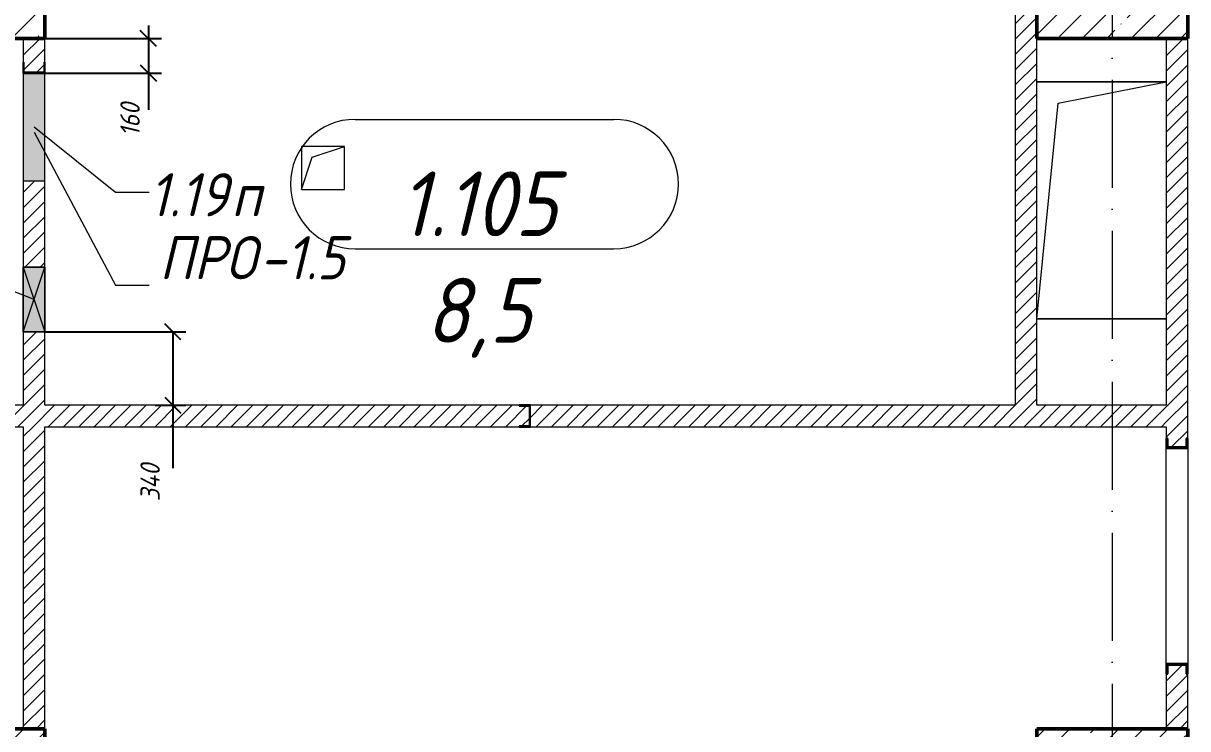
# Model space of a CAD drawing. Header units: millimetres. Extents: x -606178 to 312196, y -19338 to 632709.
# Drawn here: x -347731 to -342331, y 515175 to 518446 of the extents above; entities that cross this region are included whole.
import ezdxf

# ---------------------------------------------------------------- set-up
doc = ezdxf.new("R2010")
doc.units = ezdxf.units.MM
doc.linetypes.add('50_200_ШТРИХ_1Т_ш5_п1_п1_', pattern=[700, 500, -100, 0, -100])
for name, color, linetype, lineweight in [('A-____-____-DIMS', 7, 'Continuous', 9), ('A-DETL-GENF-OTLN', 7, 'Continuous', 9), ('A-FLOR-____-OTLN', 7, 'Continuous', 9), ('A-GENM-____-IDEN', 7, 'Continuous', 9), ('A-GENM-____-MCUT', 7, 'Continuous', 25), ('A-GENM-____-OTLN', 7, 'Continuous', 9), ('A-GENM-____-OTLN-1', 7, 'Continuous', 25), ('A-GLAZ-____-IDEN', 7, 'Continuous', 9), ('A-GLAZ-____-OTLN', 7, 'Continuous', 9), ('A-WALL-____-PATT-1', 7, 'Continuous', 9), ('A-WALL-FNSH-MCUT-1', 7, 'Continuous', 9), ('I-WALL-____-OTLN', 7, 'Continuous', 9), ('S-COLS-____-MCUT', 7, 'Continuous', 50), ('S-COLS-____-OTLN', 7, 'Continuous', 9), ('S-GRID-____-OTLN-1', 7, '50_200_ШТРИХ_1Т_ш5_п1_п1_', 9)]:
    doc.layers.add(name, color=color, linetype=linetype, lineweight=lineweight)
doc.layers.add('A-AREA-IDEN-1', color=7, linetype='Continuous', lineweight=9, true_color=0x000000)
doc.styles.add('ISOCPEUR_I', font='isocpeui.ttf', dxfattribs={"width": 0.9, "height": 2.5})
doc.styles.add('ISOCPEUR_I_11', font='isocpeui.ttf', dxfattribs={"width": 0.9, "height": 200})
doc.styles.add('ISOCPEUR_I_7', font='isocpeui.ttf', dxfattribs={"width": 0.9, "height": 90})
doc.dimstyles.new('ISO-1_8_0_9К_СРЕДНИЙ_Кладочные_1', dxfattribs={"dimscale": 304.8, "dimtxt": 89.638306, "dimasz": 0.246063, "dimexe": 0.19685, "dimexo": 0, "dimgap": 0, "dimtad": 1, "dimdec": 3, "dimrnd": 0.001, "dimdsep": 46, "dimtxsty": 'ISOCPEUR_I_7', "dimblk1": 'OBLIQUE', "dimblk2": 'OBLIQUE', "dimsah": 1, "dimcen": 0.09, "dimdle": 0.19685, "dimazin": 0, "dimtfac": 1, "dimtdec": 4, "dimtix": 1, "dimtmove": 0, "dimatfit": 3, "dimfxl": 1, "dimtvp": 1, "dimtolj": 1, "dimtzin": 0, "dimarcsym": 2})
pattern_1 = [(45, (-425830.77, 451794.26), (-35.35534, 35.35534), [])]

# ---------------------------------------------------------------- blocks, each defined once
blk = doc.blocks.new('BSC_Колонна _Прямоугольная - 500х700-V128-АР1_План отверстий 1 этажа в осях 1-64_Ю-ЯЯ')
at = {"layer": 'S-COLS-____-OTLN'}
h = blk.add_hatch(dxfattribs=at)
h.set_pattern_fill('FP_139', color=256, style=0, pattern_type=2)
h.set_pattern_definition([(315, (-63131.04, 77850), (114.04925, 114.04925), []), (315, (-63131.04, 77735.95), (114.04925, 114.04925), [201.613, -40.323, 3.353, -36.97])])
h.paths.add_polyline_path([(-250, 350), (-250, -350), (250, -350), (250, 350)], flags=0)
at = {"layer": 'S-COLS-____-MCUT'}
for p, q in [((250, 350), (-250, 350)), ((-250, 350), (-250, -350)), ((250, -350), (250, 350)), ((-250, -350), (250, -350))]:
    blk.add_line(p, q, dxfattribs=at)
blk = doc.blocks.new('BSC_Колонна _Прямоугольная - 500х700-V129-АР1_План отверстий 1 этажа в осях 1-64_Ю-ЯЯ')
at = {"layer": 'S-COLS-____-OTLN'}
h = blk.add_hatch(dxfattribs=at)
h.set_pattern_fill('FP_140', color=256, style=0, pattern_type=2)
h.set_pattern_definition([(315, (-63131.04, 83150), (114.04925, 114.04925), []), (315, (-63131.04, 83035.95), (114.04925, 114.04925), [201.613, -40.323, 3.353, -36.97])])
h.paths.add_polyline_path([(-250, 350), (-250, -350), (250, -350), (250, 350)], flags=0)
at = {"layer": 'S-COLS-____-MCUT'}
for p, q in [((250, 350), (-250, 350)), ((-250, 350), (-250, -350)), ((250, -350), (250, 350)), ((-250, -350), (250, -350))]:
    blk.add_line(p, q, dxfattribs=at)
blk = doc.blocks.new('BSC_Колонна _Прямоугольная - 500х700-V151-АР1_План отверстий 1 этажа в осях 1-64_Ю-ЯЯ')
at = {"layer": 'S-COLS-____-OTLN'}
h = blk.add_hatch(dxfattribs=at)
h.set_pattern_fill('FP_163', color=256, style=0, pattern_type=2)
h.set_pattern_definition([(315, (-66831.04, 77850), (114.04925, 114.04925), []), (315, (-66831.04, 77735.95), (114.04925, 114.04925), [201.613, -40.323, 3.353, -36.97])])
h.paths.add_polyline_path([(-250, -350), (250, -350), (250, 350), (-250, 350), (-250, 95.4)], flags=0)
at = {"layer": 'S-COLS-____-MCUT'}
for p, q in [((250, 350), (-250, 350)), ((-250, 350), (-250, -350)), ((250, -350), (250, 350)), ((-250, -350), (250, -350))]:
    blk.add_line(p, q, dxfattribs=at)
blk = doc.blocks.new('BSC_Колонна _Прямоугольная - 500х700-V152-АР1_План отверстий 1 этажа в осях 1-64_Ю-ЯЯ')
at = {"layer": 'S-COLS-____-OTLN'}
h = blk.add_hatch(dxfattribs=at)
h.set_pattern_fill('FP_164', color=256, style=0, pattern_type=2)
h.set_pattern_definition([(315, (-66831.04, 83150), (114.04925, 114.04925), []), (315, (-66831.04, 83035.95), (114.04925, 114.04925), [201.613, -40.323, 3.353, -36.97])])
h.paths.add_polyline_path([(-250, -350), (250, -350), (250, 350), (-250, 350)], flags=0)
at = {"layer": 'S-COLS-____-MCUT'}
for p, q in [((250, 350), (-250, 350)), ((-250, 350), (-250, -350)), ((250, -350), (250, 350)), ((-250, -350), (250, -350))]:
    blk.add_line(p, q, dxfattribs=at)
blk = doc.blocks.new('154_Фахверк_СКБ_Швеллер - Тип_100_4010-27789772-АР1_План отверстий 1 этажа в осях 1-64_Ю-ЯЯ')
at = {"layer": 'A-GENM-____-MCUT'}
for p, q in [((175, 50), (125, 50)), ((125, 50), (125, -50)), ((128, 47), (175, 47)), ((128, -47), (128, 47)), ((175, 47), (175, 50)), ((125, -50), (175, -50)), ((175, -47), (128, -47)), ((175, -50), (175, -47))]:
    blk.add_line(p, q, dxfattribs=at)
blk = doc.blocks.new('154_Стойка_СКБ_Швеллер - СМ-2230_100-28218823-АР1_План отверстий 1 этажа в осях 1-64_Ю-ЯЯ')
at = {"layer": 'A-GENM-____-MCUT'}
for p, q in [((171, 50), (125, 50)), ((125, 50), (125, -50)), ((129.5, 42.4), (171, 42.4)), ((129.5, -42.4), (129.5, 42.4)), ((171, 42.4), (171, 50)), ((125, -50), (171, -50)), ((171, -42.4), (129.5, -42.4)), ((171, -50), (171, -42.4))]:
    blk.add_line(p, q, dxfattribs=at)
blk = doc.blocks.new('AR_Отверстие Ниша - Лючок-32402957-АР1_План отверстий 1 этажа в осях 1-64_Ю-ЯЯ')
at = {"layer": 'A-GLAZ-____-OTLN'}
blk.add_hatch(color=256, dxfattribs=at).paths.add_polyline_path([(-250, 47), (-250, -50), (250, -50), (250, 50), (-250, 50)], flags=0)
for p, q in [((250, 50), (-250, 50)), ((-250, 50), (-250, -50)), ((-250, -50), (250, -50))]:
    blk.add_line(p, q, dxfattribs=at)
blk = doc.blocks.new('154_Фахверк_СКБ_Швеллер - Тип_100_4010_1-28088705-АР1_План отверстий 1 этажа в осях 1-64_Ю-ЯЯ')
at = {"layer": 'A-GENM-____-MCUT'}
for p, q in [((175, 50), (125, 50)), ((125, 50), (125, -50)), ((128, 47), (175, 47)), ((128, -47), (128, 47)), ((175, 47), (175, 50)), ((125, -50), (175, -50)), ((175, -47), (128, -47)), ((175, -50), (175, -47))]:
    blk.add_line(p, q, dxfattribs=at)
blk = doc.blocks.new('AR_Отверстие прямоугольное _в плите_ - AR_Отверстие прямоугольное _в плите_-30459597-АР1_План отверстий 1 этажа в осях 1-64_Ю-ЯЯ')
at = {"layer": 'A-GENM-____-OTLN'}
for p, q in [((100, 100), (-100, 100)), ((-100, 100), (-100, -100)), ((-50, 50), (100, 100)), ((100, -100), (100, 100)), ((-100, -100), (-50, 50)), ((-100, -100), (100, -100))]:
    blk.add_line(p, q, dxfattribs=at)
blk = doc.blocks.new('AR_Отверстие прямоугольное _в плите_ - AR_Отверстие прямоугольное _в плите_-V236-АР1_План отверстий 1 этажа в осях 1-64_Ю-ЯЯ')
at = {"layer": 'A-GENM-____-OTLN'}
for p, q in [((300, 550), (-300, 550)), ((-200, 450), (300, 550)), ((-300, -550), (-200, 450)), ((-300, -550), (300, -550))]:
    blk.add_line(p, q, dxfattribs=at)
blk = doc.blocks.new('AR_Отверстие прямоугольное _в стене__БезПР - AR_Отверстие прямоугольное _в стене__БезПР-36427571-АР1_План отверстий 1 этажа в осях 1-64_Ю-ЯЯ')
at = {"layer": 'A-GLAZ-____-OTLN'}
blk.add_hatch(color=256, dxfattribs=at).paths.add_polyline_path([(150, -50), (150, 50), (-150, 50), (-150, -50)], flags=0)
at = {"layer": 'A-DETL-GENF-OTLN'}
for p, q in [((-150, -50), (-150, 50)), ((-150, 50), (150, 50)), ((150, 50), (-150, -50)), ((-150, 50), (150, -50)), ((150, 50), (-150, 50)), ((-150, 50), (-150, -50)), ((150, 50), (150, -50)), ((150, -50), (150, 50)), ((150, -50), (-150, -50)), ((-150, -50), (150, -50))]:
    blk.add_line(p, q, dxfattribs=at)
at = {"layer": 'A-GLAZ-____-OTLN'}
blk.add_line((150, 50), (-150, 50), dxfattribs=at)
blk = doc.blocks.new('_Oblique')
at = {"color": 0, "linetype": 'ByBlock', "lineweight": -2}
blk.add_line((-0.5, -0.5), (0.5, 0.5), dxfattribs=at)
blk = doc.blocks.new('*D4456')
at = {"layer": 'A-____-____-DIMS', "color": 0, "lineweight": -2, "transparency": 16777216}
for p, q in [((-347150.5, 518435.3), (-347150.5, 518215.3)), ((-347630.8, 518375.3), (-347090.5, 518375.3)), ((-347690, 518215.3), (-347090.5, 518215.3)), ((-347150.5, 518215.3), (-347150.5, 518045.3))]:
    blk.add_line(p, q, dxfattribs=at)
at = {"layer": 'Defpoints', "color": 0, "transparency": 16777216}
for p in [(-347630.8, 518375.3), (-347690, 518215.3), (-347150.5, 518215.3)]:
    blk.add_point(p, dxfattribs=at)
at = {"layer": 'A-____-____-DIMS', "color": 0, "lineweight": -2, "transparency": 16777216, "xscale": 75, "yscale": 75, "zscale": 75}
for p, rotation in [((-347150.5, 518375.3), 90), ((-347150.5, 518215.3), 270)]:
    blk.add_blockref('_Oblique', p, dxfattribs=dict(at, rotation=rotation))
at = {"layer": 'A-____-____-DIMS', "color": 0, "transparency": 16777216, "insert": (-347280.7, 517921.2), "char_height": 90, "width": 368.207, "attachment_point": 1, "rotation": 90, "line_spacing_factor": 1.149209, "style": 'ISOCPEUR_I_7'}
blk.add_mtext('\\A1;160', dxfattribs=at)
blk = doc.blocks.new('*D4539')
at = {"layer": 'A-____-____-DIMS', "color": 0, "lineweight": -2, "transparency": 16777216}
for p, q in [((-347630.8, 517015.3), (-346977.5, 517015.3)), ((-347037.5, 517015.3), (-347037.5, 516615.3)), ((-347118.6, 516675.3), (-346977.5, 516675.3)), ((-347037.5, 516675.3), (-347037.5, 516382.9))]:
    blk.add_line(p, q, dxfattribs=at)
at = {"layer": 'Defpoints', "color": 0, "transparency": 16777216}
for p in [(-347630.8, 517015.3), (-347037.5, 517015.3), (-347118.6, 516675.3)]:
    blk.add_point(p, dxfattribs=at)
at = {"layer": 'A-____-____-DIMS', "color": 0, "lineweight": -2, "transparency": 16777216, "xscale": 75, "yscale": 75, "zscale": 75}
for p, rotation in [((-347037.5, 517015.3), 90), ((-347037.5, 516675.3), 270)]:
    blk.add_blockref('_Oblique', p, dxfattribs=dict(at, rotation=rotation))
at = {"layer": 'A-____-____-DIMS', "color": 0, "transparency": 16777216, "insert": (-347187.7, 516229.8), "char_height": 90, "width": 426.127, "attachment_point": 1, "rotation": 90, "line_spacing_factor": 1.149209, "style": 'ISOCPEUR_I_7'}
blk.add_mtext('\\A1;340', dxfattribs=at)
blk = doc.blocks.new('AAR_СКБ_Марка_помещения_1_5 ммп - Номер _ Площадь-27962135-АИ_План этажа_Стены_1')
at = {"layer": 'A-AREA-IDEN-1'}
for p, q in [((-2.987, 3), (3.013, 3)), ((-2.987, 0), (3.013, 0))]:
    blk.add_line(p, q, dxfattribs=at)
for centre, start, end in [((-2.987, 1.5), 90, 270), ((3.013, 1.5), 270, 90)]:
    blk.add_arc(centre, 1.5, start, end, dxfattribs=at)

msp = doc.modelspace()

# ---------------------------------------------------------------- hatches: boundary and pattern name
at = {"layer": 'A-WALL-____-PATT-1'}
h = msp.add_hatch(dxfattribs=at)
h.set_pattern_fill('FP_5', color=256, style=0, pattern_type=2)
h.set_pattern_definition(pattern_1)
h.paths.add_polyline_path([(-343130.7712, 516675.3011), (-343030.7712, 516675.3011), (-343030.7712, 518775.3011), (-343130.7712, 518775.3011), (-343130.7712, 518375.3011)], flags=0)
h = msp.add_hatch(dxfattribs=at)
h.set_pattern_fill('FP_5', color=256, style=0, pattern_type=2)
h.set_pattern_definition(pattern_1)
h.paths.add_polyline_path([(-347630.7712, 515175.3011), (-347630.7712, 516575.3011), (-347730.7712, 516575.3011), (-347730.7712, 515175.3011)], flags=0)
h.paths.add_polyline_path([(-347730.7712, 516675.3011), (-347630.7712, 516675.3011), (-347630.7712, 517015.3011), (-347730.7712, 517015.3011)], flags=0)
h.paths.add_polyline_path([(-347668.4183, 517315.3011), (-347630.7712, 517315.3011), (-347630.7712, 517715.3011), (-347730.7712, 517715.3011), (-347730.7712, 517315.3011)], flags=0)
h.paths.add_polyline_path([(-347721.5359, 518218.3011), (-347633.7712, 518218.3011), (-347633.7712, 518265.3011), (-347630.7712, 518265.3011), (-347630.7712, 518375.3011), (-347730.7712, 518375.3011), (-347730.7712, 518265.3011), (-347727.7712, 518265.3011), (-347727.7712, 518218.3011)], flags=0)
h = msp.add_hatch(dxfattribs=at)
h.set_pattern_fill('FP_5', color=256, style=0, pattern_type=2)
h.set_pattern_definition(pattern_1)
h.paths.add_polyline_path([(-342338.3712, 515175.3011), (-342330.7712, 515175.3011), (-342330.7712, 515429.3011), (-342338.3712, 515429.3011), (-342338.3712, 515470.8011), (-342423.1712, 515470.8011), (-342423.1712, 515429.3011), (-342430.7712, 515429.3011), (-342430.7712, 515175.3011), (-342423.1712, 515175.3011)], flags=0)
h.paths.add_polyline_path([(-342338.3712, 516479.8011), (-342338.3712, 516521.3011), (-342330.7712, 516521.3011), (-342330.7712, 518375.3011), (-342430.7712, 518375.3011), (-342430.7712, 516521.3011), (-342423.1712, 516521.3011), (-342423.1712, 516479.8011)], flags=0)
h = msp.add_hatch(dxfattribs=at)
h.set_pattern_fill('FP_5', color=256, style=0, pattern_type=2)
h.set_pattern_definition(pattern_1)
h.paths.add_polyline_path([(-342430.7712, 516575.3011), (-342430.7712, 516675.3011), (-345380.7712, 516675.3011), (-345380.7712, 516575.3011), (-344541.1492, 516575.3011)], flags=0)
h.paths.add_polyline_path([(-346308.6499, 516575.3011), (-345430.7712, 516575.3011), (-345430.7712, 516578.3011), (-345383.7712, 516578.3011), (-345383.7712, 516672.3011), (-345430.7712, 516672.3011), (-345430.7712, 516675.3011), (-347830.7712, 516675.3011), (-347830.7712, 516575.3011), (-347630.7712, 516575.3011)], flags=0)

# ---------------------------------------------------------------- linework, layer by layer
at = {"layer": 'A-FLOR-____-OTLN'}
for p, q in [((-343030.7712, 518174.9536), (-342430.7712, 518174.9536)), ((-342430.7712, 517074.9536), (-343030.7712, 517074.9536))]:
    msp.add_line(p, q, dxfattribs=at)
at = {"layer": 'A-GENM-____-IDEN'}
for p, q in [((-347680.7712, 517940.7545), (-347302.3934, 517231.8164)), ((-347302.3934, 517231.8164), (-347146.7988, 517231.8164))]:
    msp.add_line(p, q, dxfattribs=at)
at = {"layer": 'A-GLAZ-____-IDEN'}
for p, q in [((-347680.7712, 517965.3011), (-347302.3934, 517663.3804)), ((-347302.3934, 517663.3804), (-347146.7988, 517663.3804)), ((-347680.7712, 517165.3011), (-348489.8392, 517477.7705))]:
    msp.add_line(p, q, dxfattribs=at)
at = {"layer": 'A-WALL-FNSH-MCUT-1'}
for p, q in [((-343130.7712, 518775.3011), (-343130.7712, 516675.3011)), ((-347730.7712, 518375.3011), (-347730.7712, 518265.3011)), ((-347630.7712, 518265.3011), (-347630.7712, 518375.3011)), ((-343030.7712, 516675.3011), (-343030.7712, 518375.3011)), ((-342430.7712, 518375.3011), (-342430.7712, 516675.3011)), ((-342330.7712, 516521.3011), (-342330.7712, 518375.3011)), ((-347730.7712, 517715.3011), (-347730.7712, 517315.3011)), ((-347630.7712, 517315.3011), (-347630.7712, 517715.3011)), ((-347730.7712, 517015.3011), (-347730.7712, 516675.3011)), ((-347630.7712, 516675.3011), (-347630.7712, 517015.3011)), ((-347730.7712, 516675.3011), (-347830.7712, 516675.3011)), ((-345430.7712, 516675.3011), (-347630.7712, 516675.3011)), ((-343130.7712, 516675.3011), (-345380.7712, 516675.3011)), ((-342430.7712, 516675.3011), (-343030.7712, 516675.3011)), ((-347830.7712, 516575.3011), (-347730.7712, 516575.3011)), ((-347730.7712, 516575.3011), (-347730.7712, 515175.3011)), ((-347630.7712, 516575.3011), (-345430.7712, 516575.3011)), ((-347630.7712, 515175.3011), (-347630.7712, 516575.3011)), ((-345380.7712, 516575.3011), (-342430.7712, 516575.3011)), ((-342430.7712, 516575.3011), (-342430.7712, 516521.3011)), ((-342430.7712, 515429.3011), (-342430.7712, 515175.3011)), ((-342330.7712, 515175.3011), (-342330.7712, 515429.3011))]:
    msp.add_line(p, q, dxfattribs=at)
at = {"layer": 'I-WALL-____-OTLN'}
for p, q in [((-342430.7712, 515475.3011), (-342430.7712, 516475.3011)), ((-342330.7712, 516475.3011), (-342330.7712, 515475.3011))]:
    msp.add_line(p, q, dxfattribs=at)
at = {"layer": 'S-GRID-____-OTLN-1'}
msp.add_line((-342680.7712, 542687.1106), (-342680.7712, 491375.8881), dxfattribs=at)

# ---------------------------------------------------------------- block references
at = {"layer": 'A-AREA-IDEN-1', "xscale": 199.9999999999999, "yscale": 199.9999999999999, "zscale": 199.9999999999999}
msp.add_blockref('AAR_СКБ_Марка_помещения_1_5 ммп - Номер _ Площадь-27962135-АИ_План этажа_Стены_1', (-345594.7458, 517400.5719), dxfattribs=at)
at = {"layer": 'A-GENM-____-OTLN'}
for name, p in [('AR_Отверстие прямоугольное _в плите_ - AR_Отверстие прямоугольное _в плите_-V236-АР1_План отверстий 1 этажа в осях 1-64_Ю-ЯЯ', (-342730.7712, 517624.9536)), ('AR_Отверстие прямоугольное _в плите_ - AR_Отверстие прямоугольное _в плите_-30459597-АР1_План отверстий 1 этажа в осях 1-64_Ю-ЯЯ', (-346340.7712, 517774.9536))]:
    msp.add_blockref(name, p, dxfattribs=at)
at = {"layer": 'A-GENM-____-OTLN-1'}
for name, p, rotation in [('154_Фахверк_СКБ_Швеллер - Тип_100_4010_1-28088705-АР1_План отверстий 1 этажа в осях 1-64_Ю-ЯЯ', (-347680.7712, 518090.3011), 89.9999999999999), ('154_Фахверк_СКБ_Швеллер - Тип_100_4010-27789772-АР1_План отверстий 1 этажа в осях 1-64_Ю-ЯЯ', (-345255.7712, 516625.3011), 180), ('154_Стойка_СКБ_Швеллер - СМ-2230_100-28218823-АР1_План отверстий 1 этажа в осях 1-64_Ю-ЯЯ', (-342380.7712, 516350.3011), 90), ('154_Стойка_СКБ_Швеллер - СМ-2230_100-28218823-АР1_План отверстий 1 этажа в осях 1-64_Ю-ЯЯ', (-342380.7712, 515600.3011), 270)]:
    msp.add_blockref(name, p, dxfattribs=dict(at, rotation=rotation))
at = {"layer": 'A-GLAZ-____-OTLN', "rotation": 89.9999999999999}
for name, p in [('AR_Отверстие Ниша - Лючок-32402957-АР1_План отверстий 1 этажа в осях 1-64_Ю-ЯЯ', (-347680.7712, 517965.3011)), ('AR_Отверстие прямоугольное _в стене__БезПР - AR_Отверстие прямоугольное _в стене__БезПР-36427571-АР1_План отверстий 1 этажа в осях 1-64_Ю-ЯЯ', (-347680.7712, 517165.3011))]:
    msp.add_blockref(name, p, dxfattribs=at)
at = {"layer": 'S-COLS-____-OTLN', "rotation": 89.9999999999999}
for name, p in [('BSC_Колонна _Прямоугольная - 500х700-V151-АР1_План отверстий 1 этажа в осях 1-64_Ю-ЯЯ', (-347980.7712, 518625.3011)), ('BSC_Колонна _Прямоугольная - 500х700-V152-АР1_План отверстий 1 этажа в осях 1-64_Ю-ЯЯ', (-342680.7712, 518625.3011)), ('BSC_Колонна _Прямоугольная - 500х700-V128-АР1_План отверстий 1 этажа в осях 1-64_Ю-ЯЯ', (-347980.7712, 514925.3011)), ('BSC_Колонна _Прямоугольная - 500х700-V129-АР1_План отверстий 1 этажа в осях 1-64_Ю-ЯЯ', (-342680.7712, 514925.3011))]:
    msp.add_blockref(name, p, dxfattribs=at)

# ---------------------------------------------------------------- texts
at = {"layer": 'A-AREA-IDEN-1', "char_height": 300, "attachment_point": 8, "line_spacing_factor": 1.139951, "style": 'ISOCPEUR_I'}
for s, insert, width in [('\\pxqc,t8.46667,16.93333,25.4,33.86667,42.33333,50.8,59.26667,67.73333,76.2,84.66667,93.13333,101.6,110.06667,118.53333,127,135.46667,143.93333,152.4,160.86667,169.33333,177.8,186.26667,194.73333,203.2,211.66667,220.13333,228.6,237.06667,245.53333,254,262.46667,270.93333;{1.105}', (-345620.1748, 517458.9017), 846), ('\\pxqc,t8.46667,16.93333,25.4,33.86667,42.33333,50.8,59.26667,67.73333,76.2,84.66667,93.13333,101.6,110.06667,118.53333,127,135.46667,143.93333,152.4,160.86667,169.33333,177.8,186.26667,194.73333,203.2,211.66667,220.13333,228.6,237.06667,245.53333,254,262.46667,270.93333;{8,5}', (-345619.1748, 516894.9538), 542)]:
    msp.add_mtext(s, dxfattribs=dict(at, insert=insert, width=width))
at = {"layer": 'A-GENM-____-IDEN', "char_height": 200, "attachment_point": 1, "style": 'ISOCPEUR_I_11'}
for s, insert, width in [('ПРО', (-347099.6554, 517458.9326), 562.784625), ('-1.5', (-346635.3117, 517458.9326), 505.063125)]:
    msp.add_mtext(s, dxfattribs=dict(at, insert=insert, width=width))
at = {"layer": 'A-GLAZ-____-IDEN', "char_height": 200, "attachment_point": 1, "style": 'ISOCPEUR_I_11'}
for s, insert, width in [('1.19', (-347146.7988, 517750.995), 461.772), ('\\fISOCPEUR|b0|i1|c204|p34|;\\W.9;п', (-346765.7988, 517750.995), 158.734125)]:
    msp.add_mtext(s, dxfattribs=dict(at, insert=insert, width=width))

# ---------------------------------------------------------------- dimensions: what is measured, and where the dimension line sits
at = {"layer": 'A-____-____-DIMS'}
for base, p1, p2, override, picture, middle in [((-347150.5228, 518215.3011), (-347630.7712, 518375.3011), (-347689.9898, 518215.3011), {"dimpost": '<>', "dimfxl": 170.607295}, '*D4456', (-347220.6615, 518045.286)), ((-347037.5017, 517015.3011), (-347118.6102, 516675.3011), (-347630.7712, 517015.3011), {"dimpost": '<>', "dimfxl": 614.742916}, '*D4539', (-347127.7062, 516382.89))]:
    dim = msp.add_linear_dim(base=base, p1=p1, p2=p2, angle=90, dimstyle='ISO-1_8_0_9К_СРЕДНИЙ_Кладочные_1', override=override, dxfattribs=at)
    dim.commit()
    dim.dimension.update_dxf_attribs({"geometry": picture, "text_midpoint": middle, "dimtype": 160, "text_rotation": 90})

doc.saveas('drawing.dxf')
